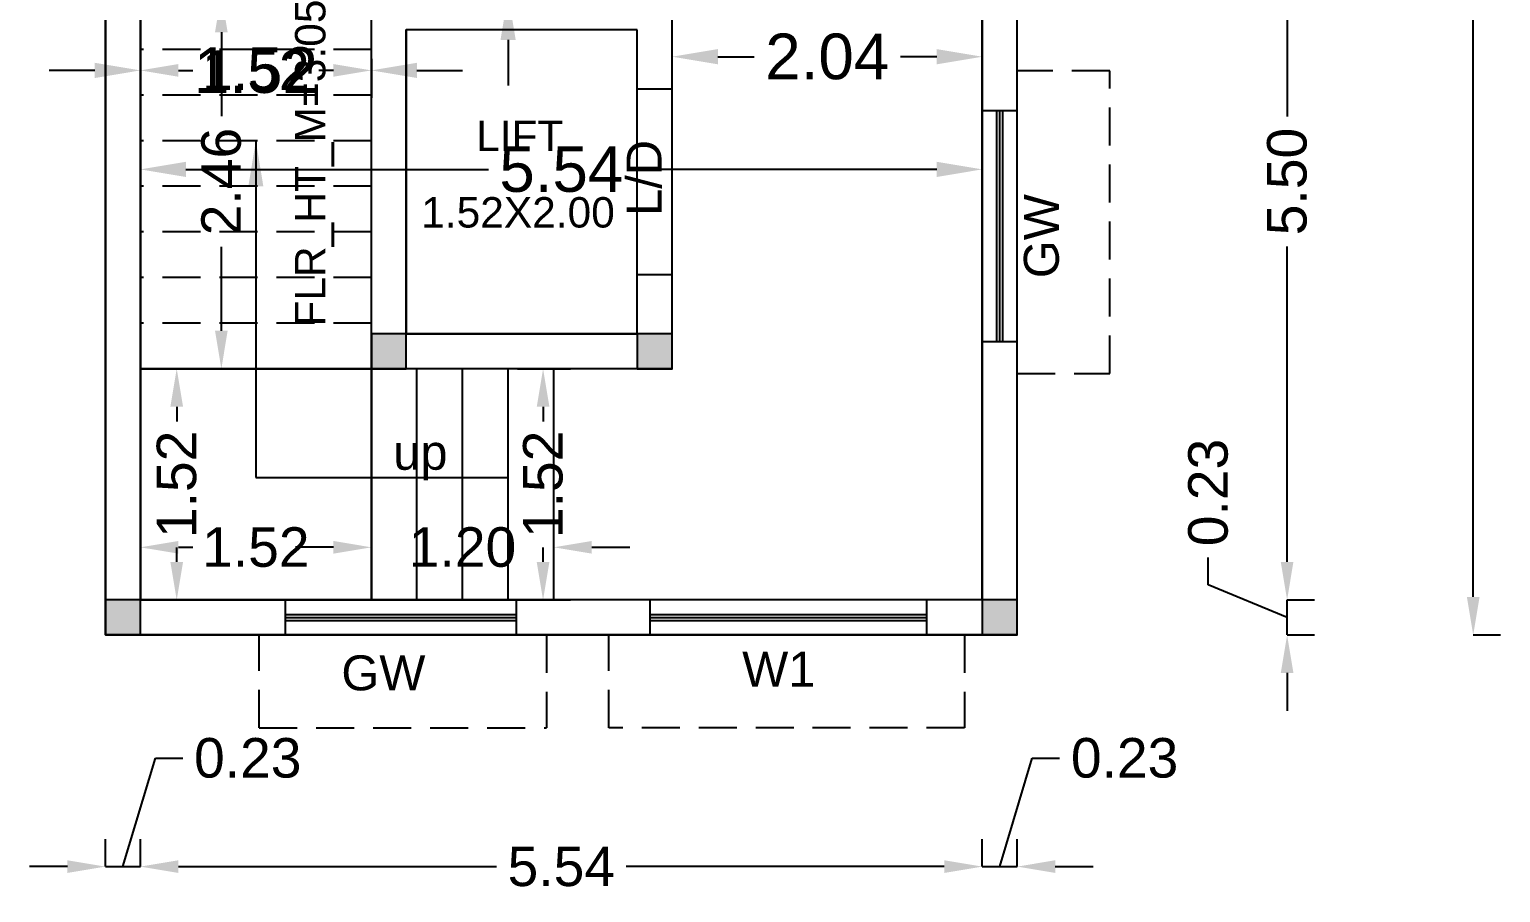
# Model space of a CAD drawing. Header units: metres. Extents: x 31 to 185, y 214 to 372.
# Drawn here: x 67.75 to 77.43, y 263.71 to 269.38 of the extents above; entities that cross this region are included whole.
import ezdxf

# ---------------------------------------------------------------- set-up
doc = ezdxf.new("R2010")
doc.units = ezdxf.units.M
doc.header["$MEASUREMENT"] = 0
doc.linetypes.add('DASHED2', pattern=[0.375, 0.25, -0.125])
for name, color, linetype in [('0 @ 1', 7, 'Continuous'), ('BLK_1_FLR_1_BLT_UP_AREA', 1, 'Continuous'), ('BLK_1_FLR_1_CARPET_AREA', 1, 'Continuous'), ('BLK_1_FLR_1_LIFT_1', 30, 'Continuous'), ('BLK_1_FLR_1_STAIR_1', 1, 'Continuous')]:
    doc.layers.add(name, color=color, linetype=linetype)
for name, color, linetype, lineweight in [('BLK_1_FLR_1_STAIR_1_FLIGHT_1', 7, 'Continuous', 0), ('BLK_1_FLR_1_STAIR_1_FLIGHT_2', 7, 'Continuous', 0), ('BLK_1_FLR_1_STAIR_1_LANDING_1', 7, 'Continuous', 0)]:
    doc.layers.add(name, color=color, linetype=linetype, lineweight=lineweight)
doc.styles.add('ROMANT', font='arial.ttf', dxfattribs={"height": 15})
doc.styles.get("Standard").update_dxf_attribs({"font": 'arial.ttf'})
doc.dimstyles.new('Annotative', dxfattribs={"dimscale": 0, "dimtxt": 0.3, "dimasz": 0.3, "dimexe": 0.18, "dimexo": 0.0625, "dimgap": 0.09, "dimtad": 0, "dimzin": 0, "dimdsep": 46, "dimtxsty": 'Standard', "dimcen": 0.09, "dimadec": 0, "dimazin": 0, "dimtfac": 1, "dimtofl": 0, "dimtmove": 0, "dimatfit": 3, "dimfxl": 0, "dimtolj": 1, "dimtzin": 0, "dimarcsym": 0})
doc.dimstyles.new('Standard$0', dxfattribs={"dimtxt": 0.5, "dimasz": 0.5, "dimexe": 0, "dimexo": 1, "dimgap": 0, "dimtad": 0, "dimdec": 4, "dimzin": 0, "dimdsep": 46, "dimlunit": 4, "dimtxsty": 'Standard', "dimcen": 0.09, "dimadec": 0, "dimazin": 0, "dimtfac": 1, "dimtdec": 4, "dimtofl": 0, "dimtmove": 0, "dimatfit": 3, "dimfxl": 0, "dimtolj": 1, "dimtzin": 0, "dimarcsym": 0})

# ---------------------------------------------------------------- blocks, each defined once
blk = doc.blocks.new('*D175')
at = {"color": 0, "lineweight": -2, "ltscale": 10}
for p, q in [((68.4831, 269.1868), (68.4831, 268.9314)), ((70.0031, 269.1868), (70.0031, 268.9314)), ((68.1831, 269.1114), (67.8831, 269.1114)), ((70.3031, 269.1114), (70.6031, 269.1114))]:
    blk.add_line(p, q, dxfattribs=at)
for points in [[(68.1831, 269.1614), (68.1831, 269.0614), (68.4831, 269.1114)], [(70.3031, 269.1614), (70.3031, 269.0614), (70.0031, 269.1114)]]:
    blk.add_solid(points, dxfattribs=at)
at = {"layer": 'Defpoints', "color": 0, "lineweight": -2, "ltscale": 10}
for p in [(68.4831, 269.2493), (70.0031, 269.2493), (68.4831, 269.1114)]:
    blk.add_point(p, dxfattribs=at)
at = {"color": 0, "lineweight": -2, "ltscale": 10, "insert": (69.2431, 269.1114), "char_height": 0.3, "attachment_point": 5}
blk.add_mtext('\\A1;1.52', dxfattribs=at)
blk = doc.blocks.new('*D176')
at = {"color": 0, "lineweight": -2, "ltscale": 10}
for p, q in [((71.9831, 269.2015), (71.9831, 269.3815)), ((74.0231, 269.2015), (74.0231, 269.3815)), ((72.2831, 269.2015), (72.5215, 269.2015)), ((73.7231, 269.2015), (73.4847, 269.2015))]:
    blk.add_line(p, q, dxfattribs=at)
for points in [[(72.2831, 269.2515), (72.2831, 269.1515), (71.9831, 269.2015)], [(73.7231, 269.2515), (73.7231, 269.1515), (74.0231, 269.2015)]]:
    blk.add_solid(points, dxfattribs=at)
at = {"layer": 'Defpoints', "color": 0, "lineweight": -2, "ltscale": 10}
for p in [(71.9831, 269.1915), (74.0231, 269.2015), (74.0231, 269.1915)]:
    blk.add_point(p, dxfattribs=at)
at = {"color": 0, "lineweight": -2, "ltscale": 10, "insert": (73.0031, 269.2015), "char_height": 0.3, "attachment_point": 5}
blk.add_mtext('\\A1;2.04', dxfattribs=at)
blk = doc.blocks.new('*D177')
at = {"color": 0, "lineweight": -2, "ltscale": 10}
for p, q in [((70.9031, 271.4323), (70.9031, 271.7323)), ((70.6656, 271.1323), (71.0831, 271.1323)), ((70.6656, 269.6123), (71.0831, 269.6123)), ((70.9031, 269.3123), (70.9031, 269.0123))]:
    blk.add_line(p, q, dxfattribs=at)
for points in [[(70.8531, 271.4323), (70.9531, 271.4323), (70.9031, 271.1323)], [(70.8531, 269.3123), (70.9531, 269.3123), (70.9031, 269.6123)]]:
    blk.add_solid(points, dxfattribs=at)
at = {"layer": 'Defpoints', "color": 0, "lineweight": -2, "ltscale": 10}
for p in [(70.6031, 271.1323), (70.9031, 271.1323), (70.6031, 269.6123)]:
    blk.add_point(p, dxfattribs=at)
at = {"color": 0, "lineweight": -2, "ltscale": 10, "insert": (70.9031, 270.3723), "char_height": 0.3, "attachment_point": 5, "rotation": 90}
blk.add_mtext('\\A1;1.52', dxfattribs=at)
blk = doc.blocks.new('*D154')
at = {"color": 0, "lineweight": -2}
for p, q in [((76.029, 265.8793), (76.029, 266.1293)), ((75.5099, 265.7283), (75.5099, 265.9083)), ((76.029, 265.5143), (75.5099, 265.7283)), ((76.029, 265.6293), (76.209, 265.6293)), ((76.029, 265.3993), (76.029, 265.6293)), ((76.029, 265.3993), (76.209, 265.3993)), ((76.029, 265.1493), (76.029, 264.8993))]:
    blk.add_line(p, q, dxfattribs=at)
for points in [[(75.9873, 265.8793), (76.0706, 265.8793), (76.029, 265.6293)], [(75.9873, 265.1493), (76.0706, 265.1493), (76.029, 265.3993)]]:
    blk.add_solid(points, dxfattribs=at)
at = {"layer": 'Defpoints', "color": 0, "lineweight": -2}
for p in [(76.029, 265.6293), (76.029, 265.6293), (76.029, 265.3993)]:
    blk.add_point(p, dxfattribs=at)
at = {"color": 0, "insert": (75.5099, 266.336), "char_height": 0.26, "attachment_point": 5, "rotation": 90}
blk.add_mtext('\\A1;0.23', dxfattribs=at)
blk = doc.blocks.new('*D155')
at = {"color": 0, "lineweight": -2}
for p, q in [((76.029, 271.1323), (76.209, 271.1323)), ((76.029, 270.8823), (76.029, 268.808)), ((76.029, 265.8793), (76.029, 267.9535)), ((76.029, 265.6293), (76.209, 265.6293))]:
    blk.add_line(p, q, dxfattribs=at)
for points in [[(75.9873, 270.8823), (76.0706, 270.8823), (76.029, 271.1323)], [(75.9873, 265.8793), (76.0706, 265.8793), (76.029, 265.6293)]]:
    blk.add_solid(points, dxfattribs=at)
at = {"layer": 'Defpoints', "color": 0, "lineweight": -2}
for p in [(76.029, 271.1323), (76.029, 271.1323), (76.029, 265.6293)]:
    blk.add_point(p, dxfattribs=at)
at = {"color": 0, "insert": (76.029, 268.3808), "char_height": 0.26, "attachment_point": 5, "rotation": 90}
blk.add_mtext('\\A1;5.50', dxfattribs=at)
blk = doc.blocks.new('*D161')
at = {"color": 0, "lineweight": -2}
for p, q in [((77.2538, 279.2909), (77.4338, 279.2909)), ((77.2538, 279.0409), (77.2538, 272.8618)), ((77.2538, 265.6493), (77.2538, 271.8284)), ((77.2538, 265.3993), (77.4338, 265.3993))]:
    blk.add_line(p, q, dxfattribs=at)
for points in [[(77.2121, 279.0409), (77.2955, 279.0409), (77.2538, 279.2909)], [(77.2121, 265.6493), (77.2955, 265.6493), (77.2538, 265.3993)]]:
    blk.add_solid(points, dxfattribs=at)
at = {"layer": 'Defpoints', "color": 0, "lineweight": -2}
for p in [(77.2538, 279.2909), (77.2538, 279.2909), (77.2538, 265.3993)]:
    blk.add_point(p, dxfattribs=at)
at = {"color": 0, "insert": (77.2538, 272.3451), "char_height": 0.26, "attachment_point": 5, "rotation": 90}
blk.add_mtext('\\A1;13.89', dxfattribs=at)
blk = doc.blocks.new('*D168')
at = {"color": 0, "lineweight": -2}
for p, q in [((68.3681, 263.8761), (68.5822, 264.5896)), ((68.5822, 264.5896), (68.7622, 264.5896)), ((68.2531, 263.8761), (68.2531, 264.0561)), ((68.4831, 263.8761), (68.4831, 264.0561)), ((68.0031, 263.8761), (67.7531, 263.8761)), ((68.2531, 263.8761), (68.4831, 263.8761)), ((68.7331, 263.8761), (68.9831, 263.8761))]:
    blk.add_line(p, q, dxfattribs=at)
for points in [[(68.0031, 263.9178), (68.0031, 263.8344), (68.2531, 263.8761)], [(68.7331, 263.9178), (68.7331, 263.8344), (68.4831, 263.8761)]]:
    blk.add_solid(points, dxfattribs=at)
at = {"layer": 'Defpoints', "color": 0, "lineweight": -2}
for p in [(68.2531, 263.8761), (68.4831, 263.8761), (68.4831, 263.8761)]:
    blk.add_point(p, dxfattribs=at)
at = {"color": 0, "insert": (69.1898, 264.5896), "char_height": 0.26, "attachment_point": 5}
blk.add_mtext('\\A1;0.23', dxfattribs=at)
blk = doc.blocks.new('*D169')
at = {"color": 0, "lineweight": -2}
for p, q in [((68.4831, 263.8761), (68.4831, 264.0561)), ((74.0231, 263.8761), (74.0231, 264.0561)), ((68.7331, 263.8761), (70.826, 263.8761)), ((73.7731, 263.8761), (71.6803, 263.8761))]:
    blk.add_line(p, q, dxfattribs=at)
for points in [[(68.7331, 263.9178), (68.7331, 263.8344), (68.4831, 263.8761)], [(73.7731, 263.9178), (73.7731, 263.8344), (74.0231, 263.8761)]]:
    blk.add_solid(points, dxfattribs=at)
at = {"layer": 'Defpoints', "color": 0, "lineweight": -2}
for p in [(68.4831, 263.8761), (74.0231, 263.8761), (74.0231, 263.8761)]:
    blk.add_point(p, dxfattribs=at)
at = {"color": 0, "insert": (71.2531, 263.8761), "char_height": 0.26, "attachment_point": 5}
blk.add_mtext('\\A1;5.54', dxfattribs=at)
blk = doc.blocks.new('*D170')
at = {"color": 0, "lineweight": -2}
for p, q in [((74.1381, 263.8761), (74.3522, 264.5896)), ((74.3522, 264.5896), (74.5322, 264.5896)), ((74.0231, 263.8761), (74.0231, 264.0561)), ((74.2531, 263.8761), (74.2531, 264.0561)), ((73.7731, 263.8761), (73.5231, 263.8761)), ((74.0231, 263.8761), (74.2531, 263.8761)), ((74.5031, 263.8761), (74.7531, 263.8761))]:
    blk.add_line(p, q, dxfattribs=at)
for points in [[(73.7731, 263.9178), (73.7731, 263.8344), (74.0231, 263.8761)], [(74.5031, 263.9178), (74.5031, 263.8344), (74.2531, 263.8761)]]:
    blk.add_solid(points, dxfattribs=at)
at = {"layer": 'Defpoints', "color": 0, "lineweight": -2}
for p in [(74.0231, 263.8761), (74.2531, 263.8761), (74.2531, 263.8761)]:
    blk.add_point(p, dxfattribs=at)
at = {"color": 0, "insert": (74.9598, 264.5896), "char_height": 0.26, "attachment_point": 5}
blk.add_mtext('\\A1;0.23', dxfattribs=at)
blk = doc.blocks.new('*D217')
at = {"layer": 'BLK_1_FLR_1_STAIR_1_FLIGHT_2', "color": 2, "lineweight": -2, "ltscale": 10}
for p, q in [((68.4831, 269.1868), (68.4831, 268.9314)), ((70.0031, 269.1868), (70.0031, 268.9314)), ((68.7331, 269.1114), (68.829, 269.1114)), ((69.7531, 269.1114), (69.6572, 269.1114))]:
    blk.add_line(p, q, dxfattribs=at)
for points in [[(68.7331, 269.1531), (68.7331, 269.0698), (68.4831, 269.1114)], [(69.7531, 269.1531), (69.7531, 269.0698), (70.0031, 269.1114)]]:
    blk.add_solid(points, dxfattribs=at)
at = {"layer": 'Defpoints', "color": 0, "lineweight": -2, "ltscale": 10}
for p in [(68.4831, 269.2493), (70.0031, 269.2493), (68.4831, 269.1114)]:
    blk.add_point(p, dxfattribs=at)
at = {"layer": 'BLK_1_FLR_1_STAIR_1_FLIGHT_2', "color": 2, "lineweight": -2, "ltscale": 10, "insert": (69.2431, 269.1114), "char_height": 0.26, "attachment_point": 5}
blk.add_mtext('\\A1;1.52', dxfattribs=at)
blk = doc.blocks.new('*D220')
at = {"layer": 'BLK_1_FLR_1_STAIR_1_FLIGHT_1', "color": 2, "lineweight": -2, "ltscale": 10}
for p, q in [((70.9656, 267.1493), (71.3131, 267.1493)), ((71.1331, 266.8993), (71.1331, 266.8034)), ((71.1331, 265.8793), (71.1331, 265.9752)), ((70.9656, 265.6293), (71.3131, 265.6293))]:
    blk.add_line(p, q, dxfattribs=at)
for points in [[(71.0914, 266.8993), (71.1748, 266.8993), (71.1331, 267.1493)], [(71.0914, 265.8793), (71.1748, 265.8793), (71.1331, 265.6293)]]:
    blk.add_solid(points, dxfattribs=at)
at = {"layer": 'Defpoints', "color": 0, "lineweight": -2, "ltscale": 10}
for p in [(70.9031, 267.1493), (71.1331, 267.1493), (70.9031, 265.6293)]:
    blk.add_point(p, dxfattribs=at)
at = {"layer": 'BLK_1_FLR_1_STAIR_1_FLIGHT_1', "color": 2, "lineweight": -2, "ltscale": 10, "insert": (71.1331, 266.3893), "char_height": 0.26, "attachment_point": 5, "rotation": 90}
blk.add_mtext('\\A1;1.52', dxfattribs=at)
blk = doc.blocks.new('*D221')
at = {"layer": 'BLK_1_FLR_1_STAIR_1_FLIGHT_1', "color": 1, "lineweight": -2, "ltscale": 10}
for p, q in [((70.0031, 266.0381), (70.0031, 266.1556)), ((71.2031, 266.0381), (71.2031, 266.1556)), ((69.7531, 265.9756), (69.5031, 265.9756)), ((71.4531, 265.9756), (71.7031, 265.9756))]:
    blk.add_line(p, q, dxfattribs=at)
for points in [[(69.7531, 266.0173), (69.7531, 265.934), (70.0031, 265.9756)], [(71.4531, 266.0173), (71.4531, 265.934), (71.2031, 265.9756)]]:
    blk.add_solid(points, dxfattribs=at)
at = {"layer": 'Defpoints', "color": 0, "lineweight": -2, "ltscale": 10}
for p in [(70.0031, 265.9756), (70.0031, 265.9756), (71.2031, 265.9756)]:
    blk.add_point(p, dxfattribs=at)
at = {"layer": 'BLK_1_FLR_1_STAIR_1_FLIGHT_1', "color": 1, "lineweight": -2, "ltscale": 10, "insert": (70.6031, 265.9756), "char_height": 0.26, "attachment_point": 5}
blk.add_mtext('\\A1;1.20', dxfattribs=at)
blk = doc.blocks.new('*D208')
at = {"layer": 'BLK_1_FLR_1_STAIR_1_LANDING_1', "color": 2, "lineweight": -2, "ltscale": 10}
for p, q in [((68.7331, 265.9756), (68.829, 265.9756)), ((69.7531, 265.9756), (69.6572, 265.9756)), ((68.4831, 265.9131), (68.4831, 265.7956)), ((70.0031, 265.9131), (70.0031, 265.7956))]:
    blk.add_line(p, q, dxfattribs=at)
for points in [[(68.7331, 266.0173), (68.7331, 265.934), (68.4831, 265.9756)], [(69.7531, 266.0173), (69.7531, 265.934), (70.0031, 265.9756)]]:
    blk.add_solid(points, dxfattribs=at)
at = {"layer": 'Defpoints', "color": 0, "lineweight": -2, "ltscale": 10}
for p in [(68.4831, 265.9756), (68.4831, 265.9756), (70.0031, 265.9756)]:
    blk.add_point(p, dxfattribs=at)
at = {"layer": 'BLK_1_FLR_1_STAIR_1_LANDING_1', "color": 2, "lineweight": -2, "ltscale": 10, "insert": (69.2431, 265.9756), "char_height": 0.26, "attachment_point": 5}
blk.add_mtext('\\A1;1.52', dxfattribs=at)
blk = doc.blocks.new('*D209')
at = {"layer": 'BLK_1_FLR_1_STAIR_1_LANDING_1', "color": 1, "lineweight": -2, "ltscale": 10}
for p, q in [((68.7201, 267.1493), (68.5424, 267.1493)), ((68.7224, 266.8993), (68.7224, 266.8034)), ((68.7224, 265.8793), (68.7224, 265.9752)), ((68.7201, 265.6293), (68.5424, 265.6293))]:
    blk.add_line(p, q, dxfattribs=at)
for points in [[(68.6807, 266.8993), (68.7641, 266.8993), (68.7224, 267.1493)], [(68.6807, 265.8793), (68.7641, 265.8793), (68.7224, 265.6293)]]:
    blk.add_solid(points, dxfattribs=at)
at = {"layer": 'Defpoints', "color": 0, "lineweight": -2, "ltscale": 10}
for p in [(68.7224, 267.1493), (68.7826, 267.1493), (68.7826, 265.6293)]:
    blk.add_point(p, dxfattribs=at)
at = {"layer": 'BLK_1_FLR_1_STAIR_1_LANDING_1', "color": 1, "lineweight": -2, "ltscale": 10, "insert": (68.7224, 266.3893), "char_height": 0.26, "attachment_point": 5, "rotation": 90}
blk.add_mtext('\\A1;1.52', dxfattribs=at)
blk = doc.blocks.new('*D211')
at = {"layer": 'BLK_1_FLR_1_STAIR_1_FLIGHT_2', "color": 1, "lineweight": -2, "ltscale": 10}
for p, q in [((69.0785, 269.6123), (69.196, 269.6123)), ((69.016, 269.3623), (69.016, 268.8106)), ((69.016, 267.3993), (69.016, 267.951)), ((69.0785, 267.1493), (69.196, 267.1493))]:
    blk.add_line(p, q, dxfattribs=at)
for points in [[(68.9743, 269.3623), (69.0576, 269.3623), (69.016, 269.6123)], [(68.9743, 267.3993), (69.0576, 267.3993), (69.016, 267.1493)]]:
    blk.add_solid(points, dxfattribs=at)
at = {"layer": 'Defpoints', "color": 0, "lineweight": -2, "ltscale": 10}
for p in [(69.016, 269.6123), (69.016, 269.6123), (69.016, 267.1493)]:
    blk.add_point(p, dxfattribs=at)
at = {"layer": 'BLK_1_FLR_1_STAIR_1_FLIGHT_2', "color": 1, "lineweight": -2, "ltscale": 10, "insert": (69.016, 268.3808), "char_height": 0.26, "attachment_point": 5, "rotation": 90}
blk.add_mtext('\\A1;2.46', dxfattribs=at)
blk = doc.blocks.new('*D226')
at = {"color": 0, "lineweight": -2, "ltscale": 10}
for p, q in [((68.4831, 268.4607), (68.4831, 268.2807)), ((68.7831, 268.4607), (70.7741, 268.4607)), ((73.7231, 268.4607), (71.7321, 268.4607)), ((74.0231, 268.4607), (74.0231, 268.2807))]:
    blk.add_line(p, q, dxfattribs=at)
for points in [[(68.7831, 268.5107), (68.7831, 268.4107), (68.4831, 268.4607)], [(73.7231, 268.5107), (73.7231, 268.4107), (74.0231, 268.4607)]]:
    blk.add_solid(points, dxfattribs=at)
at = {"layer": 'Defpoints', "color": 0, "lineweight": -2, "ltscale": 10}
for p in [(68.4831, 268.4795), (74.0231, 268.4795), (74.0231, 268.4607)]:
    blk.add_point(p, dxfattribs=at)
at = {"color": 0, "lineweight": -2, "ltscale": 10, "insert": (71.2531, 268.4607), "char_height": 0.3, "attachment_point": 5}
blk.add_mtext('\\A1;5.54', dxfattribs=at)

msp = doc.modelspace()

# ---------------------------------------------------------------- hatches: boundary and pattern name
at = {"lineweight": -2, "ltscale": 10}
h = msp.add_hatch(color=4, dxfattribs=at)
h.dxf.hatch_style = 1
h.paths.add_polyline_path([(70.2331, 267.3793), (70.0031, 267.3793), (70.0031, 267.1493), (70.2331, 267.1493)])
h = msp.add_hatch(color=4, dxfattribs=at)
h.dxf.hatch_style = 1
h.paths.add_polyline_path([(71.9831, 267.3793), (71.7531, 267.3793), (71.7531, 267.1493), (71.9831, 267.1493)])
h = msp.add_hatch(color=4, dxfattribs=at)
h.dxf.hatch_style = 1
h.paths.add_polyline_path([(68.4831, 265.6293), (68.2531, 265.6293), (68.2531, 265.3993), (68.4831, 265.3993)])
h = msp.add_hatch(color=4, dxfattribs=at)
h.dxf.hatch_style = 1
h.paths.add_polyline_path([(74.2531, 265.6293), (74.0231, 265.6293), (74.0231, 265.3993), (74.2531, 265.3993)])

# ---------------------------------------------------------------- linework, layer by layer
at = {"color": 1, "lineweight": -2, "ltscale": 10}
for p, q in [((68.2531, 265.3993), (68.2531, 274.2909)), ((74.2531, 265.3993), (74.2531, 274.2909)), ((68.4831, 265.6293), (68.4831, 271.1323)), ((74.0231, 265.6293), (74.0231, 271.1323)), ((74.0231, 268.8485), (74.2531, 268.8485)), ((74.1181, 267.3285), (74.1181, 268.8485)), ((74.1381, 267.3285), (74.1381, 268.8485)), ((74.1581, 267.3285), (74.1581, 268.8485)), ((74.0231, 267.3285), (74.2531, 267.3285)), ((74.0231, 265.6293), (68.4831, 265.6293)), ((69.4356, 265.6293), (69.4356, 265.3993)), ((70.9556, 265.6293), (70.9556, 265.3993)), ((69.4356, 265.5343), (70.9556, 265.5343)), ((69.4356, 265.5143), (70.9556, 265.5143)), ((69.4356, 265.4943), (70.9556, 265.4943)), ((74.2531, 265.3993), (68.2531, 265.3993))]:
    msp.add_line(p, q, dxfattribs=at)
at = {"lineweight": -2, "ltscale": 10}
for p, q in [((70.0031, 267.1493), (70.0031, 269.6123)), ((70.0031, 267.1493), (70.0031, 269.6123)), ((71.9831, 267.1493), (71.9831, 269.6123)), ((71.9831, 267.1493), (71.9831, 269.6123)), ((71.7531, 269.3793), (70.2331, 269.3793)), ((70.2331, 267.3793), (70.2331, 269.3793)), ((71.7531, 269.3793), (70.2331, 269.3793)), ((70.2331, 267.3793), (70.2331, 269.3793)), ((71.7531, 268.9893), (71.7531, 269.3793)), ((71.7531, 268.9893), (71.7531, 269.3793)), ((71.7531, 268.9893), (71.9831, 268.9893)), ((71.7531, 268.9893), (71.9831, 268.9893)), ((71.7531, 267.3793), (71.7531, 267.7693)), ((71.7531, 267.7693), (71.9831, 267.7693)), ((71.7531, 267.3793), (71.7531, 267.7693)), ((71.7531, 267.7693), (71.9831, 267.7693)), ((71.7531, 267.3793), (70.2331, 267.3793)), ((71.7531, 267.3793), (70.2331, 267.3793)), ((71.9831, 267.1493), (70.0031, 267.1493)), ((71.9831, 267.1493), (70.0031, 267.1493)), ((70.0031, 265.6293), (70.0031, 267.1493)), ((70.3031, 265.6293), (70.3031, 267.1493)), ((70.6031, 265.6293), (70.6031, 267.1493)), ((70.9031, 265.6293), (70.9031, 267.1493)), ((71.836, 265.6293), (71.836, 265.3993)), ((73.656, 265.6293), (73.656, 265.6293)), ((73.656, 265.6293), (73.656, 265.3993)), ((71.836, 265.5343), (73.656, 265.5343)), ((71.836, 265.5143), (73.656, 265.5143)), ((71.836, 265.4943), (73.656, 265.4943))]:
    msp.add_line(p, q, dxfattribs=at)
at = {"linetype": 'DASHED2', "lineweight": -2}
for p, q in [((70.0031, 269.2493), (68.4831, 269.2493)), ((74.8631, 269.1096), (74.2531, 269.1096)), ((74.8631, 267.1179), (74.8631, 269.1096)), ((70.0031, 268.9493), (68.4831, 268.9493)), ((70.0031, 268.6493), (68.4831, 268.6493)), ((70.0031, 268.3493), (68.4831, 268.3493)), ((70.0031, 268.0493), (68.4831, 268.0493)), ((70.0031, 267.7493), (68.4831, 267.7493)), ((70.0031, 267.4493), (68.4831, 267.4493)), ((70.0031, 267.1493), (68.4831, 267.1493)), ((74.2531, 267.1179), (74.8631, 267.1179)), ((69.2642, 264.7893), (69.2642, 265.3993)), ((71.1558, 265.3993), (71.1558, 264.7893)), ((71.5666, 264.7893), (71.5666, 265.3993)), ((73.9071, 265.3993), (73.9071, 264.7893)), ((69.2642, 264.7893), (71.1558, 264.7893)), ((73.9071, 264.7893), (71.5666, 264.7893))]:
    msp.add_line(p, q, dxfattribs=at)
at = {"color": 1, "lineweight": -2, "ltscale": 10}
for points in [[(70.2331, 267.3793), (70.0031, 267.3793), (70.0031, 267.1493), (70.2331, 267.1493)], [(71.9831, 267.3793), (71.7531, 267.3793), (71.7531, 267.1493), (71.9831, 267.1493)], [(68.4831, 265.6293), (68.2531, 265.6293), (68.2531, 265.3993), (68.4831, 265.3993)], [(74.2531, 265.6293), (74.0231, 265.6293), (74.0231, 265.3993), (74.2531, 265.3993)]]:
    msp.add_lwpolyline(points, close=True, dxfattribs=at)
at = {"layer": 'BLK_1_FLR_1_BLT_UP_AREA', "color": 18, "lineweight": -2, "ltscale": 10}
msp.add_lwpolyline([(68.2531, 265.3993), (74.2531, 265.3993), (74.2531, 279.2909), (68.2531, 279.2909)], close=True, dxfattribs=at)
at = {"layer": 'BLK_1_FLR_1_CARPET_AREA', "color": 18, "lineweight": -2, "ltscale": 10}
msp.add_lwpolyline([(72.5031, 271.3623), (68.4831, 271.3623), (68.4831, 279.0609), (71.9131, 279.0609), (71.9131, 278.3009), (72.0231, 278.3009), (72.0231, 279.0609), (74.0231, 279.0609), (74.0231, 277.8409), (72.0231, 277.8409), (72.0231, 278.3009), (71.9131, 278.3009), (71.9131, 277.7309), (74.0231, 277.7309), (74.0231, 265.6293), (68.4831, 265.6293), (68.4831, 271.1323), (72.5031, 271.1323), (74.0231, 271.1323), (74.0231, 271.3623), (72.5031, 271.3623)], dxfattribs=at)
at = {"layer": 'BLK_1_FLR_1_LIFT_1', "color": 30, "lineweight": -2, "ltscale": 10}
msp.add_lwpolyline([(71.7531, 269.3793), (70.2331, 269.3793), (70.2331, 267.3793), (71.7531, 267.3793)], close=True, dxfattribs=at)
at = {"layer": 'BLK_1_FLR_1_STAIR_1', "color": 1, "lineweight": -2, "ltscale": 10}
msp.add_lwpolyline([(71.2031, 265.6293), (71.2031, 267.1493), (70.0031, 267.1493), (70.0031, 269.6123), (71.5031, 269.6123), (71.5031, 271.1323), (68.4831, 271.1323), (68.4831, 265.6293), (71.2031, 265.6293)], dxfattribs=at)
at = {"layer": 'BLK_1_FLR_1_STAIR_1_FLIGHT_1', "color": 7, "lineweight": -2, "ltscale": 10}
for p, q in [((70.0031, 265.6293), (70.0031, 267.1493)), ((70.3031, 265.6293), (70.3031, 267.1493)), ((70.6031, 265.6293), (70.6031, 267.1493)), ((70.9031, 265.6293), (70.9031, 267.1493)), ((71.2031, 265.6293), (71.2031, 267.1493))]:
    msp.add_line(p, q, dxfattribs=at)
msp.add_lwpolyline([(71.2031, 267.1493), (70.0031, 267.1493), (70.0031, 265.6293), (71.2031, 265.6293)], close=True, dxfattribs=at)
at = {"layer": 'BLK_1_FLR_1_STAIR_1_FLIGHT_2', "color": 7, "linetype": 'DASHED2', "lineweight": -2}
for p, q in [((70.0031, 269.2493), (68.4831, 269.2493)), ((70.0031, 268.9493), (68.4831, 268.9493)), ((70.0031, 268.6493), (68.4831, 268.6493)), ((70.0031, 268.3493), (68.4831, 268.3493)), ((70.0031, 268.0493), (68.4831, 268.0493)), ((70.0031, 267.7493), (68.4831, 267.7493)), ((70.0031, 267.4493), (68.4831, 267.4493)), ((70.0031, 267.1493), (68.4831, 267.1493))]:
    msp.add_line(p, q, dxfattribs=at)
at = {"layer": 'BLK_1_FLR_1_STAIR_1_FLIGHT_2', "color": 7, "lineweight": -2, "ltscale": 10}
msp.add_lwpolyline([(70.0031, 269.6123), (68.4831, 269.6123), (68.4831, 267.1493), (70.0031, 267.1493)], close=True, dxfattribs=at)
at = {"layer": 'BLK_1_FLR_1_STAIR_1_LANDING_1', "color": 7, "lineweight": -2, "ltscale": 10}
msp.add_lwpolyline([(70.0031, 267.1493), (68.4831, 267.1493), (68.4831, 265.6293), (70.0031, 265.6293)], close=True, dxfattribs=at)

# ---------------------------------------------------------------- texts
at = {"lineweight": -2, "style": 'ROMANT'}
for s, height, p in [('LIFT', 0.2, (70.6927, 268.5817)), ('1.52X2.00', 0.2, (70.3313, 268.0782)), ('up', 0.23, (70.1471, 266.4856)), ('GW', 0.23, (69.8057, 265.0351)), ('W1', 0.23, (72.4433, 265.0587))]:
    msp.add_text(s, height=height, dxfattribs=at).set_placement(p)
for s, p in [('L/D', (71.9129, 268.1542)), ('GW', (74.527, 267.7449))]:
    msp.add_text(s, height=0.23, rotation=90, dxfattribs=at).set_placement(p)
at = {"layer": 'BLK_1_FLR_1_STAIR_1', "color": 1, "linetype": 'Continuous', "insert": (69.5009, 268.5021), "char_height": 0.2, "width": 2.434637, "attachment_point": 2, "rotation": 90}
msp.add_mtext('FLR_HT_M=3.05', dxfattribs=at)

# ---------------------------------------------------------------- dimensions: what is measured, and where the dimension line sits
for p1, p2, picture, middle in [((77.2538, 265.3993), (77.2538, 279.2909), '*D161', (77.2538, 272.3451)), ((68.2531, 263.8761), (68.4831, 263.8761), '*D168', (68.8522, 264.5896))]:
    dim = msp.add_aligned_dim(p1=p1, p2=p2, distance=0, dimstyle='Standard$0', override={"dimtxt": 0.26, "dimasz": 0.25, "dimexe": 0.18, "dimexo": 0.0625, "dimgap": 0.09, "dimdec": 2, "dimlunit": 2, "dimtdec": 2, "dimtmove": 1, "dimfxl": 12, "dimtfill": 1, "dimarcsym": 1})
    dim.commit()
    dim.dimension.update_dxf_attribs({"geometry": picture, "text_midpoint": middle})
for base, p1, p2, angle, picture, middle in [((76.029, 271.1323), (76.029, 265.6293), (76.029, 271.1323), 270, '*D155', (76.029, 268.3808)), ((74.2531, 263.8761), (74.0231, 263.8761), (74.2531, 263.8761), 180, '*D170', (74.6222, 264.5896)), ((74.0231, 263.8761), (68.4831, 263.8761), (74.0231, 263.8761), 180, '*D169', (71.2531, 263.8761))]:
    dim = msp.add_linear_dim(base=base, p1=p1, p2=p2, angle=angle, dimstyle='Standard$0', override={"dimtxt": 0.26, "dimasz": 0.25, "dimexe": 0.18, "dimexo": 0.0625, "dimgap": 0.09, "dimdec": 2, "dimlunit": 2, "dimtdec": 2, "dimtmove": 1, "dimfxl": 12, "dimtfill": 1, "dimarcsym": 1})
    dim.commit()
    dim.dimension.update_dxf_attribs({"geometry": picture, "text_midpoint": middle})
dim = msp.add_linear_dim(base=(76.029, 265.6293), p1=(76.029, 265.3993), p2=(76.029, 265.6293), angle=90, dimstyle='Standard$0', override={"dimtxt": 0.26, "dimasz": 0.25, "dimexe": 0.18, "dimexo": 0.0625, "dimgap": 0.09, "dimdec": 2, "dimlunit": 2, "dimtdec": 2, "dimtmove": 1, "dimfxl": 12, "dimtfill": 1, "dimarcsym": 1})
dim.commit()
dim.dimension.update_dxf_attribs({"geometry": '*D154', "text_midpoint": (75.5099, 265.9983), "dimtype": 161})
at = {"layer": '0 @ 1', "lineweight": -2, "ltscale": 10}
for p1, p2, distance, picture, middle in [((70.6031, 269.6123), (70.6031, 271.1323), -0.3, '*D177', (70.9031, 270.3723)), ((71.9831, 269.1915), (74.0231, 269.1915), 0.01, '*D176', (73.0031, 269.2015)), ((70.0031, 269.2493), (68.4831, 269.2493), 0.1378, '*D175', (69.2431, 269.1114))]:
    dim = msp.add_aligned_dim(p1=p1, p2=p2, distance=distance, dimstyle='Annotative', override={"dimscale": 1, "dimtix": 0, "dimtofl": 0, "dimtmove": 0, "dimatfit": 3, "dimfxl": 7.5, "dimfxlon": 1, "dimarcsym": 1}, dxfattribs=at)
    dim.commit()
    dim.dimension.update_dxf_attribs({"geometry": picture, "text_midpoint": middle})
at = {"layer": '0 @ 1', "color": 1, "lineweight": -2, "ltscale": 10}
dim = msp.add_aligned_dim(p1=(68.4831, 268.4795), p2=(74.0231, 268.4795), distance=-0.0187, dimstyle='Annotative', override={"dimscale": 1, "dimtix": 0, "dimtofl": 0, "dimtmove": 0, "dimatfit": 3, "dimfxl": 7.5, "dimfxlon": 1, "dimarcsym": 1}, dxfattribs=at)
dim.commit()
dim.dimension.update_dxf_attribs({"geometry": '*D226', "text_midpoint": (71.2531, 268.4607)})
at = {"layer": 'BLK_1_FLR_1_STAIR_1_FLIGHT_1', "color": 2, "lineweight": -2, "ltscale": 10}
dim = msp.add_aligned_dim(p1=(70.9031, 265.6293), p2=(70.9031, 267.1493), distance=-0.23, dimstyle='Standard$0', override={"dimtxt": 0.26, "dimasz": 0.25, "dimexe": 0.18, "dimexo": 0.0625, "dimgap": 0.09, "dimdec": 2, "dimlunit": 2, "dimclrd": 2, "dimclre": 2, "dimclrt": 2, "dimtdec": 2, "dimfxlon": 0}, dxfattribs=at)
dim.commit()
dim.dimension.update_dxf_attribs({"geometry": '*D220', "text_midpoint": (71.1331, 266.3893)})
at = {"layer": 'BLK_1_FLR_1_STAIR_1_FLIGHT_1', "color": 1, "lineweight": -2, "ltscale": 10}
dim = msp.add_aligned_dim(p1=(71.2031, 265.9756), p2=(70.0031, 265.9756), distance=0, dimstyle='Standard$0', override={"dimtxt": 0.26, "dimasz": 0.25, "dimexe": 0.18, "dimexo": 0.0625, "dimgap": 0.09, "dimdec": 2, "dimlunit": 2, "dimclrd": 1, "dimclre": 1, "dimclrt": 1, "dimtdec": 2, "dimfxlon": 0}, dxfattribs=at)
dim.commit()
dim.dimension.update_dxf_attribs({"geometry": '*D221', "text_midpoint": (70.6031, 265.9756)})
at = {"layer": 'BLK_1_FLR_1_STAIR_1_FLIGHT_2', "color": 1, "lineweight": -2, "ltscale": 10}
dim = msp.add_aligned_dim(p1=(69.016, 267.1493), p2=(69.016, 269.6123), distance=0, dimstyle='Standard$0', override={"dimtxt": 0.26, "dimasz": 0.25, "dimexe": 0.18, "dimexo": 0.0625, "dimgap": 0.09, "dimdec": 2, "dimlunit": 2, "dimclrd": 1, "dimclre": 1, "dimclrt": 1, "dimtdec": 2, "dimfxlon": 0}, dxfattribs=at)
dim.commit()
dim.dimension.update_dxf_attribs({"geometry": '*D211', "text_midpoint": (69.016, 268.3808)})
at = {"layer": 'BLK_1_FLR_1_STAIR_1_FLIGHT_2', "color": 2, "lineweight": -2, "ltscale": 10}
dim = msp.add_aligned_dim(p1=(70.0031, 269.2493), p2=(68.4831, 269.2493), distance=0.1378, dimstyle='Standard$0', override={"dimtxt": 0.26, "dimasz": 0.25, "dimexe": 0.18, "dimexo": 0.0625, "dimgap": 0.09, "dimdec": 2, "dimlunit": 2, "dimclrd": 2, "dimclre": 2, "dimclrt": 2, "dimtdec": 2, "dimfxlon": 0}, dxfattribs=at)
dim.commit()
dim.dimension.update_dxf_attribs({"geometry": '*D217', "text_midpoint": (69.2431, 269.1114)})
at = {"layer": 'BLK_1_FLR_1_STAIR_1_LANDING_1', "color": 1, "lineweight": -2, "ltscale": 10}
dim = msp.add_aligned_dim(p1=(68.7826, 265.6293), p2=(68.7826, 267.1493), distance=0.0602, dimstyle='Standard$0', override={"dimtxt": 0.26, "dimasz": 0.25, "dimexe": 0.18, "dimexo": 0.0625, "dimgap": 0.09, "dimdec": 2, "dimlunit": 2, "dimclrd": 1, "dimclre": 1, "dimclrt": 1, "dimtdec": 2, "dimfxlon": 0}, dxfattribs=at)
dim.commit()
dim.dimension.update_dxf_attribs({"geometry": '*D209', "text_midpoint": (68.7224, 266.3893)})
at = {"layer": 'BLK_1_FLR_1_STAIR_1_LANDING_1', "color": 2, "lineweight": -2, "ltscale": 10}
dim = msp.add_linear_dim(base=(68.4831, 265.9756), p1=(70.0031, 265.9756), p2=(68.4831, 265.9756), angle=0, dimstyle='Standard$0', override={"dimtxt": 0.26, "dimasz": 0.25, "dimexe": 0.18, "dimexo": 0.0625, "dimgap": 0.09, "dimdec": 2, "dimlunit": 2, "dimclrd": 2, "dimclre": 2, "dimclrt": 2, "dimtdec": 2, "dimfxlon": 0}, dxfattribs=at)
dim.commit()
dim.dimension.update_dxf_attribs({"geometry": '*D208', "text_midpoint": (69.2431, 265.9756)})

# ---------------------------------------------------------------- leaders
at = {"layer": '0 @ 1', "lineweight": -2, "ltscale": 10}
msp.add_leader([(69.2431, 268.6493), (69.2431, 266.4346), (70.9031, 266.4346)], dimstyle='Annotative', override={"dimscale": 1, "dimgap": 0.09, "dimtad": 0, "dimfxl": 7.5, "dimfxlon": 1, "dimarcsym": 1}, dxfattribs=at)

doc.saveas('drawing.dxf')
